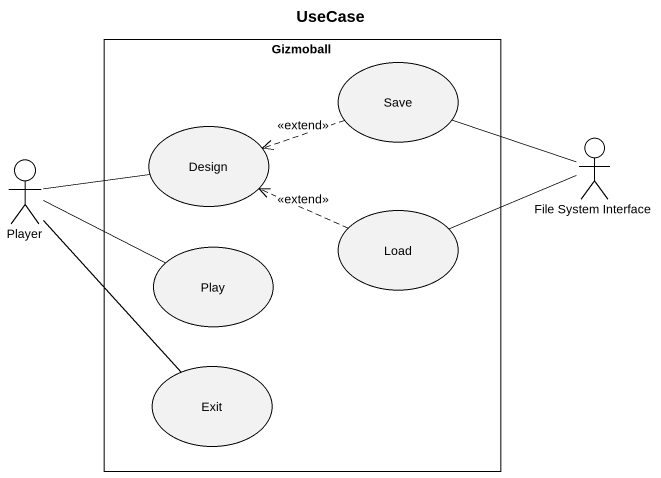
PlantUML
@startuml
title UseCase
rectangle Gizmoball {
  usecase Save
  usecase Design
  usecase Play
  usecase Load
  usecase Exit
}
actor "File System Interface" as File_System_Interface
actor Player
Save .left.> Design : <<extend>>
Design -left- Player
File_System_Interface -left- Save
File_System_Interface -left- Load
Play -left- Player
Load .left.> Design : <<extend>>
Exit -up- Player
@enduml
